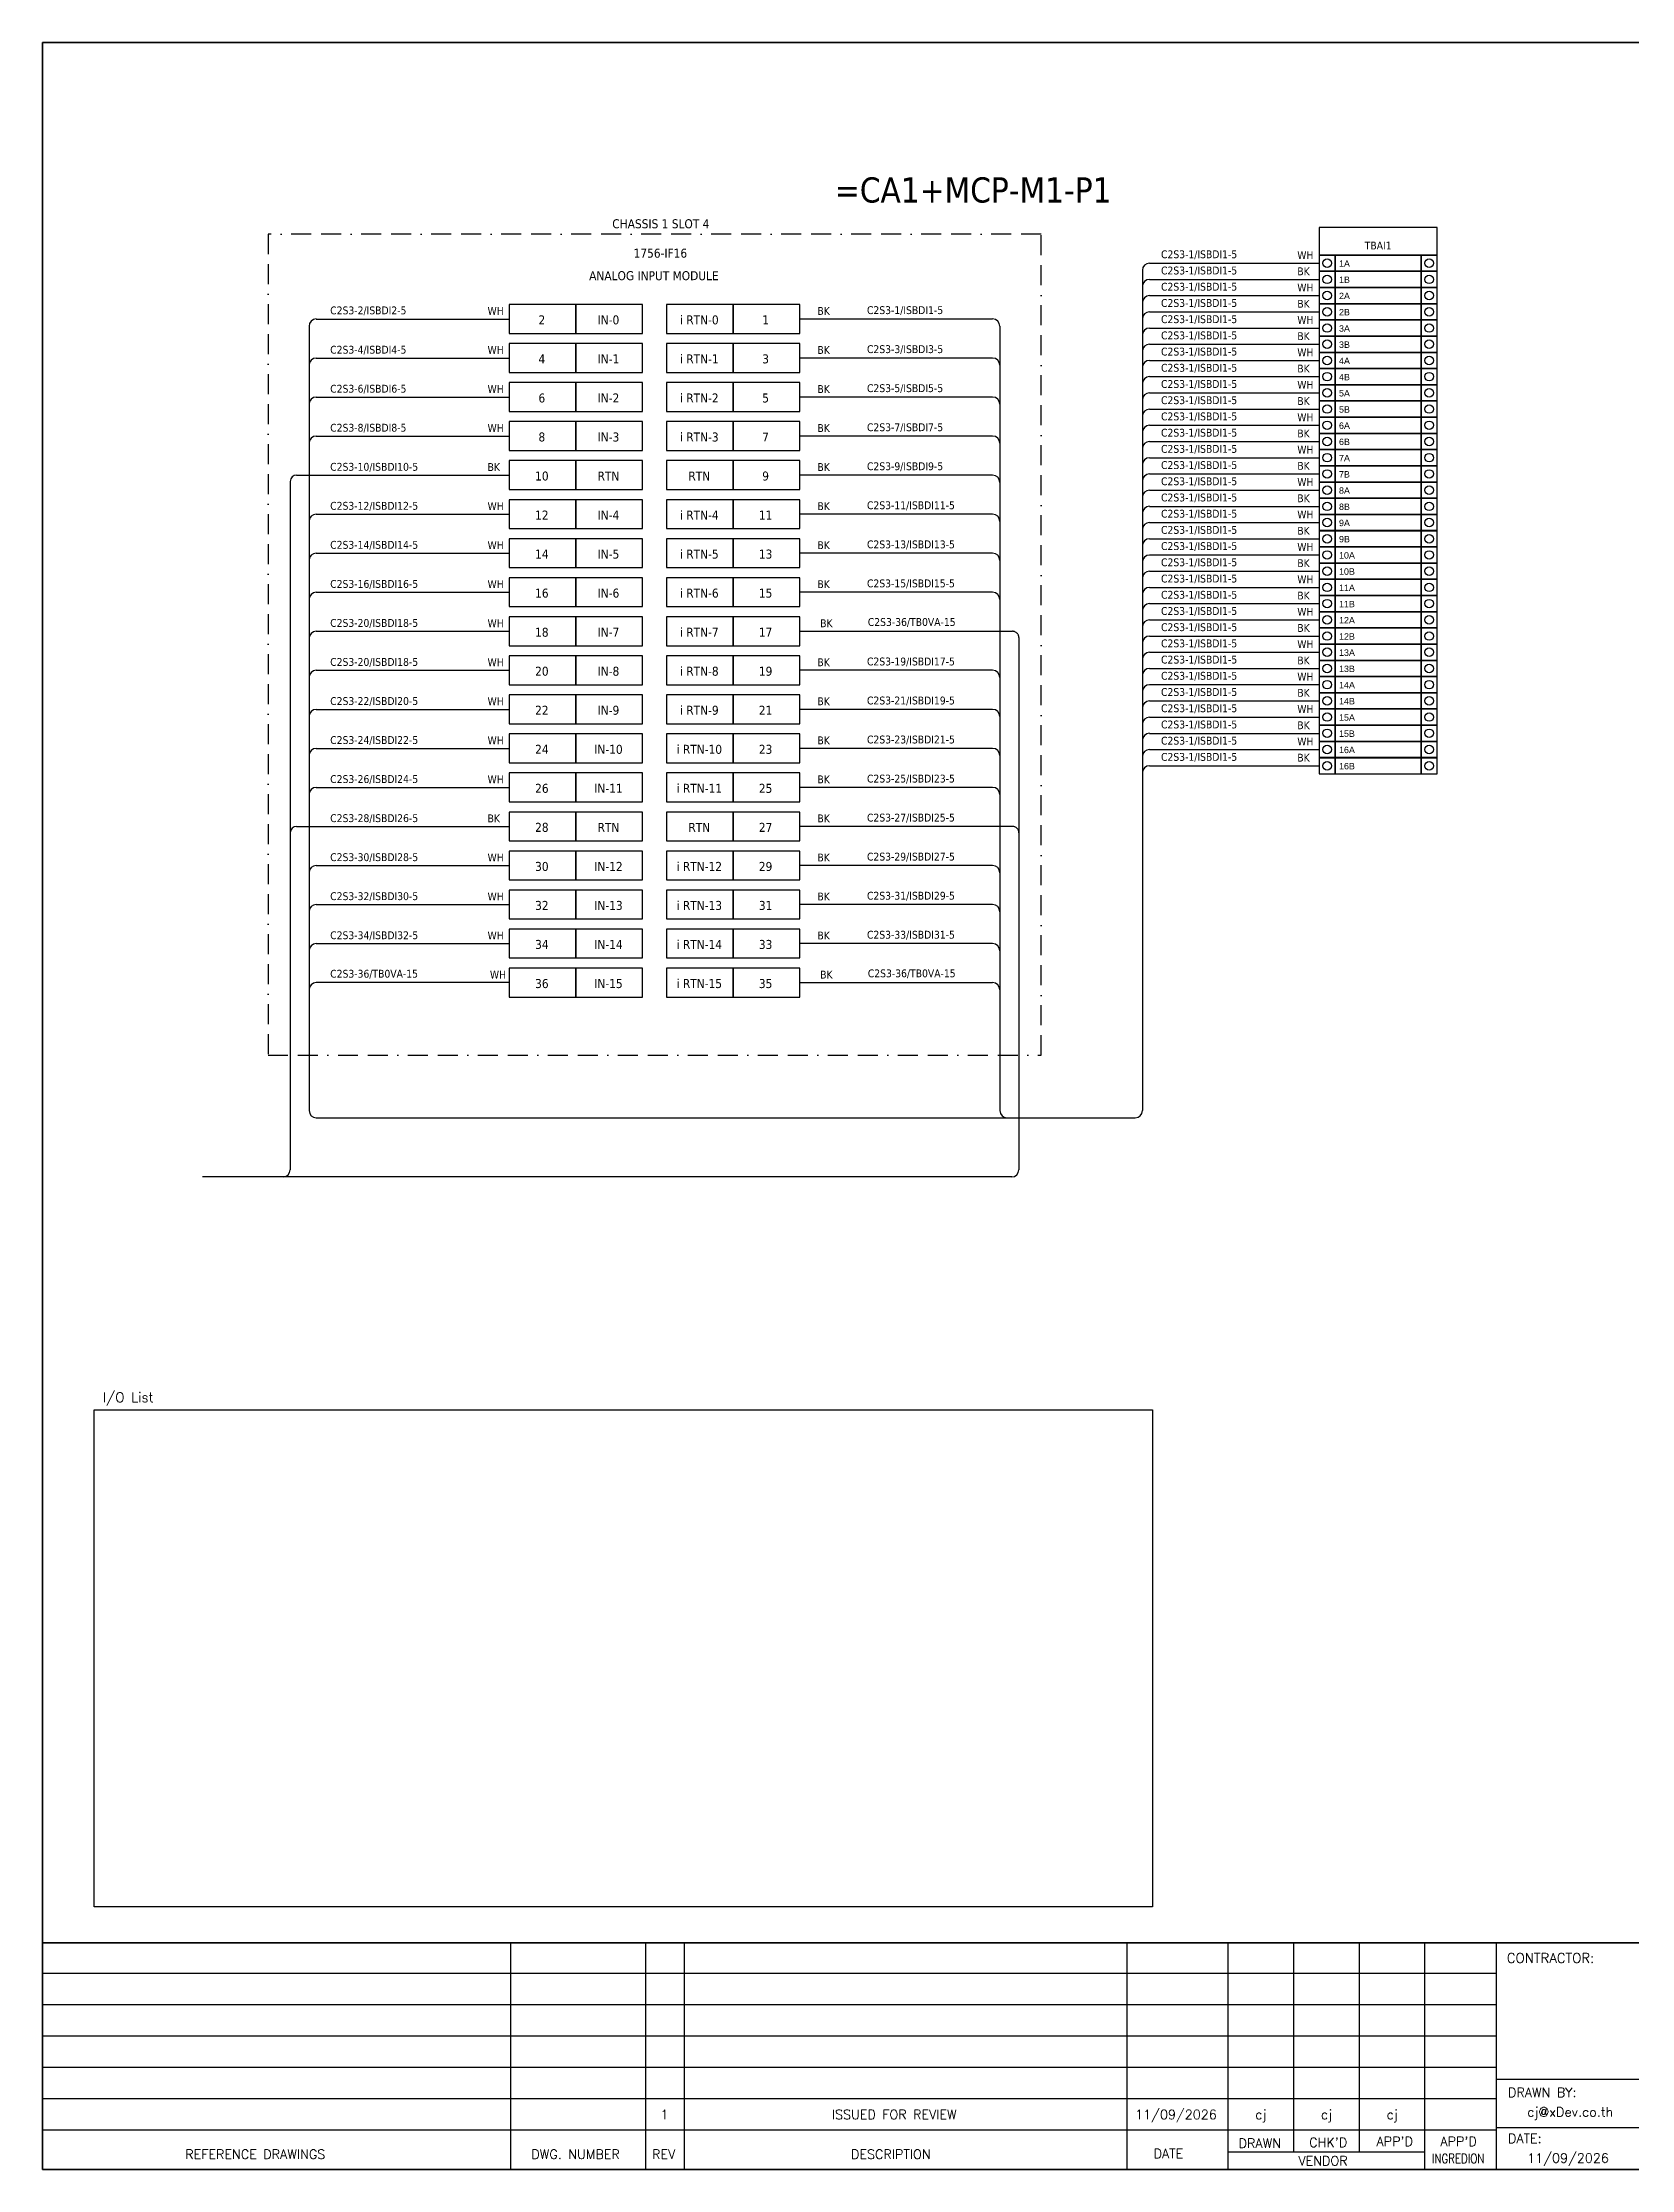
# Model space of a CAD drawing. Header units: millimetres. Extents: x 0 to 3893, y 0 to 2704.
# Drawn here: x 0 to 2020, y 0 to 2704 of the extents above; entities that cross this region are included whole.
import ezdxf
from ezdxf.enums import TextEntityAlignment as Align

# ---------------------------------------------------------------- set-up
doc = ezdxf.new("R2010")
doc.units = ezdxf.units.MM
doc.linetypes.add('BORDERX2', pattern=[88.9, 25.4, -12.7, 25.4, -12.7, 0, -12.7])
for name, color, linetype in [('GT_1', 9, 'Continuous'), ('HELPPOINT', 7, 'Continuous'), ('MEMBER', 7, 'Continuous'), ('x01001-FrameArea', 2, 'BORDERX2')]:
    doc.layers.add(name, color=color, linetype=linetype)
doc.layers.add('IE-EQUIP', color=253, linetype='Continuous', lineweight=25)
doc.layers.add('IE-WIRE', color=7, linetype='Continuous', lineweight=25)
doc.styles.add('ROMANS', font='romans.shx', dxfattribs={"width": 0.85, "height": 25})
doc.styles.get("Standard").update_dxf_attribs({"font": 'arial.ttf'})
doc.styles.add('Tahoma', font='')
doc.styles.get('Tahoma').set_extended_font_data('Tahoma')

# ---------------------------------------------------------------- blocks, each defined once
blk = doc.blocks.new('xTermSingleLayer')
at = {"color": 7, "ltscale": 25.4}
for points in [[(0, -537), (537, -537), (537, 0), (0, 0)], [(537, -537), (3378, -537), (3378, 0), (537, 0)], [(3378, -537), (3915, -537), (3915, 0), (3378, 0)]]:
    blk.add_lwpolyline(points, close=True, dxfattribs=at)
for centre in [(268, -268), (3647, -268)]:
    blk.add_circle(centre, 141, dxfattribs=at)
blk.add_attdef('TERMINAL_B', (661, -387), '', height=212)

msp = doc.modelspace()

# ---------------------------------------------------------------- linework, layer by layer
at = {"ltscale": 25.4}
for p, q in [((1407.7, 2403.1), (1623.1, 2403.1)), ((1208.1, 2352.7), (962.9, 2352.7)), ((1407.7, 2361.9), (1623.1, 2361.9)), ((1208.1, 2303.1), (962.9, 2303.1)), ((1407.7, 2320.6), (1623.1, 2320.6)), ((1407.7, 2279.4), (1623.1, 2279.4)), ((1208.1, 2253.5), (962.9, 2253.5)), ((1407.7, 2238.2), (1623.1, 2238.2)), ((1208.1, 2203.8), (962.9, 2203.8)), ((1407.7, 2197), (1623.1, 2197)), ((322.9, 2154.2), (593.4, 2154.2)), ((1208.1, 2154.2), (962.9, 2154.2)), ((1407.7, 2155.7), (1623.1, 2155.7)), ((1407.7, 2114.5), (1623.1, 2114.5)), ((1208.1, 2104.6), (962.9, 2104.6)), ((1407.7, 2073.3), (1623.1, 2073.3)), ((1208.1, 2055), (962.9, 2055)), ((1407.7, 2032.1), (1623.1, 2032.1)), ((1208.1, 2005.3), (962.9, 2005.3)), ((1407.7, 1990.8), (1623.1, 1990.8)), ((962.9, 1955.7), (1233.4, 1955.7)), ((1407.7, 1949.6), (1623.1, 1949.6)), ((1208.1, 1906.1), (962.9, 1906.1)), ((1407.7, 1908.4), (1623.1, 1908.4)), ((1407.7, 1867.2), (1623.1, 1867.2)), ((1208.1, 1856.4), (962.9, 1856.4)), ((1407.7, 1825.9), (1623.1, 1825.9)), ((1208.1, 1806.8), (962.9, 1806.8)), ((1407.7, 1784.7), (1623.1, 1784.7)), ((1208.1, 1757.2), (962.9, 1757.2)), ((322.9, 1707.5), (593.4, 1707.5)), ((1233.4, 1707.5), (962.9, 1707.5)), ((1208.1, 1657.9), (962.9, 1657.9)), ((1208.1, 1608.3), (962.9, 1608.3)), ((1208.1, 1558.6), (962.9, 1558.6)), ((962.9, 1509), (1208.1, 1509))]:
    msp.add_line(p, q, dxfattribs=at)
at = {"color": 4, "ltscale": 25.4}
msp.add_lwpolyline([(1623.1, 2434), (1773.4, 2434), (1773.4, 2469.2), (1623.1, 2469.2)], close=True, dxfattribs=at)
msp.add_lwpolyline([(65.7, 965.9), (1411.5, 965.9), (1411.5, 333.8), (65.7, 333.8)], close=True)
at = {"ltscale": 25.4}
for centre, radius, start, end in [((1407.7, 2393.9), 9.14, 90, 180), ((1208.1, 2343.6), 9.17, 0, 90), ((1407.7, 2352.7), 9.14, 90, 180), ((1208.1, 2293.9), 9.17, 0, 90), ((1407.7, 2311.5), 9.14, 90, 180), ((1407.7, 2270.3), 9.14, 90, 180), ((1208.1, 2244.3), 9.17, 0, 90), ((1407.7, 2229), 9.14, 90, 180), ((1208.1, 2194.7), 9.17, 0, 90), ((1407.7, 2187.8), 9.14, 90, 180), ((1208.1, 2145), 9.17, 0, 90), ((1407.7, 2146.6), 9.14, 90, 180), ((1407.7, 2105.4), 9.14, 90, 180), ((1208.1, 2095.4), 9.17, 0, 90), ((1407.7, 2064.2), 9.14, 90, 180), ((1208.1, 2045.8), 9.17, 0, 90), ((1407.7, 2022.9), 9.14, 90, 180), ((1208.1, 1996.1), 9.17, 0, 90), ((1407.7, 1981.7), 9.14, 90, 180), ((1407.7, 1940.5), 9.14, 90, 180), ((1208.1, 1896.9), 9.17, 0, 90), ((1407.7, 1899.3), 9.14, 90, 180), ((1407.7, 1858), 9.14, 90, 180), ((1208.1, 1847.2), 9.17, 0, 90), ((1407.7, 1816.8), 9.14, 90, 180), ((1208.1, 1797.6), 9.17, 0, 90), ((1407.7, 1775.6), 9.14, 90, 180), ((1208.1, 1748), 9.17, 0, 90), ((1208.1, 1648.7), 9.17, 0, 90), ((1208.1, 1599.1), 9.17, 0, 90), ((1208.1, 1549.4), 9.17, 0, 90), ((1208.1, 1499.8), 9.17, 0, 90)]:
    msp.add_arc(centre, radius, start, end, dxfattribs=at)
at = {"layer": 'GT_1', "color": 4}
for p, q in [((595.4, 0), (595.4, 288.2)), ((767.3, 0), (767.3, 288.2)), ((816.4, 0), (816.4, 288.2)), ((1379.1, 0), (1379.1, 288.2)), ((1507.4, 0), (1507.4, 288.2)), ((1591, 21.8), (1591, 288.2)), ((1674.5, 21.8), (1674.5, 288.2)), ((1757.8, 0), (1757.8, 288.2)), ((1848.8, 0), (1848.8, 288.2)), ((1848.8, 249.3), (0, 249.3)), ((1848.8, 209.5), (0, 209.5)), ((1848.8, 169.6), (0, 169.6)), ((1848.8, 129.7), (0, 129.7)), ((2635.8, 114.3), (1848.8, 114.3)), ((1848.8, 89.7), (0, 89.7)), ((1848.7, 49.8), (0, 49.8)), ((2635.8, 52.9), (1848.8, 52.9)), ((1757.8, 21.8), (1507.4, 21.8))]:
    msp.add_line(p, q, dxfattribs=at)
at = {"layer": 'HELPPOINT', "color": 4, "lineweight": 35}
for p, q in [((0, 0), (0, 2704.2)), ((0, 2704.2), (3893.3, 2704.2)), ((0, 0), (0, 2704.2)), ((0, 2704.2), (3893.3, 2704.2)), ((3893.3, 0), (0, 0)), ((3893.3, 0), (0, 0))]:
    msp.add_line(p, q, dxfattribs=at)
at = {"layer": 'IE-EQUIP', "linetype": 'Continuous', "ltscale": 25.4}
for points in [[(593.4, 2334.4), (678.1, 2334.4), (678.1, 2371.1), (593.4, 2371.1)], [(678.1, 2334.4), (762.7, 2334.4), (762.7, 2371.1), (678.1, 2371.1)], [(793.6, 2334.4), (878.2, 2334.4), (878.2, 2371.1), (793.6, 2371.1)], [(878.2, 2334.4), (962.9, 2334.4), (962.9, 2371.1), (878.2, 2371.1)], [(593.4, 2284.8), (678.1, 2284.8), (678.1, 2321.5), (593.4, 2321.5)], [(678.1, 2284.8), (762.7, 2284.8), (762.7, 2321.5), (678.1, 2321.5)], [(793.6, 2284.8), (878.2, 2284.8), (878.2, 2321.5), (793.6, 2321.5)], [(878.2, 2284.8), (962.9, 2284.8), (962.9, 2321.5), (878.2, 2321.5)], [(593.4, 2235.1), (678.1, 2235.1), (678.1, 2271.8), (593.4, 2271.8)], [(678.1, 2235.1), (762.7, 2235.1), (762.7, 2271.8), (678.1, 2271.8)], [(793.6, 2235.1), (878.2, 2235.1), (878.2, 2271.8), (793.6, 2271.8)], [(878.2, 2235.1), (962.9, 2235.1), (962.9, 2271.8), (878.2, 2271.8)], [(593.4, 2185.5), (678.1, 2185.5), (678.1, 2222.2), (593.4, 2222.2)], [(678.1, 2185.5), (762.7, 2185.5), (762.7, 2222.2), (678.1, 2222.2)], [(793.6, 2185.5), (878.2, 2185.5), (878.2, 2222.2), (793.6, 2222.2)], [(878.2, 2185.5), (962.9, 2185.5), (962.9, 2222.2), (878.2, 2222.2)], [(593.4, 2135.9), (678.1, 2135.9), (678.1, 2172.6), (593.4, 2172.6)], [(678.1, 2135.9), (762.7, 2135.9), (762.7, 2172.6), (678.1, 2172.6)], [(793.6, 2135.9), (878.2, 2135.9), (878.2, 2172.6), (793.6, 2172.6)], [(878.2, 2135.9), (962.9, 2135.9), (962.9, 2172.6), (878.2, 2172.6)], [(593.4, 2086.2), (678.1, 2086.2), (678.1, 2122.9), (593.4, 2122.9)], [(678.1, 2086.2), (762.7, 2086.2), (762.7, 2122.9), (678.1, 2122.9)], [(793.6, 2086.2), (878.2, 2086.2), (878.2, 2122.9), (793.6, 2122.9)], [(878.2, 2086.2), (962.9, 2086.2), (962.9, 2122.9), (878.2, 2122.9)], [(593.4, 2036.6), (678.1, 2036.6), (678.1, 2073.3), (593.4, 2073.3)], [(678.1, 2036.6), (762.7, 2036.6), (762.7, 2073.3), (678.1, 2073.3)], [(793.6, 2036.6), (878.2, 2036.6), (878.2, 2073.3), (793.6, 2073.3)], [(878.2, 2036.6), (962.9, 2036.6), (962.9, 2073.3), (878.2, 2073.3)], [(593.4, 1987), (678.1, 1987), (678.1, 2023.7), (593.4, 2023.7)], [(678.1, 1987), (762.7, 1987), (762.7, 2023.7), (678.1, 2023.7)], [(793.6, 1987), (878.2, 1987), (878.2, 2023.7), (793.6, 2023.7)], [(878.2, 1987), (962.9, 1987), (962.9, 2023.7), (878.2, 2023.7)], [(593.4, 1937.3), (678.1, 1937.3), (678.1, 1974), (593.4, 1974)], [(678.1, 1937.3), (762.7, 1937.3), (762.7, 1974), (678.1, 1974)], [(793.6, 1937.3), (878.2, 1937.3), (878.2, 1974), (793.6, 1974)], [(878.2, 1937.3), (962.9, 1937.3), (962.9, 1974), (878.2, 1974)], [(593.4, 1887.7), (678.1, 1887.7), (678.1, 1924.4), (593.4, 1924.4)], [(678.1, 1887.7), (762.7, 1887.7), (762.7, 1924.4), (678.1, 1924.4)], [(793.6, 1887.7), (878.2, 1887.7), (878.2, 1924.4), (793.6, 1924.4)], [(878.2, 1887.7), (962.9, 1887.7), (962.9, 1924.4), (878.2, 1924.4)], [(593.4, 1838.1), (678.1, 1838.1), (678.1, 1874.8), (593.4, 1874.8)], [(678.1, 1838.1), (762.7, 1838.1), (762.7, 1874.8), (678.1, 1874.8)], [(793.6, 1838.1), (878.2, 1838.1), (878.2, 1874.8), (793.6, 1874.8)], [(878.2, 1838.1), (962.9, 1838.1), (962.9, 1874.8), (878.2, 1874.8)], [(593.4, 1788.4), (678.1, 1788.4), (678.1, 1825.1), (593.4, 1825.1)], [(678.1, 1788.4), (762.7, 1788.4), (762.7, 1825.1), (678.1, 1825.1)], [(793.6, 1788.4), (878.2, 1788.4), (878.2, 1825.1), (793.6, 1825.1)], [(878.2, 1788.4), (962.9, 1788.4), (962.9, 1825.1), (878.2, 1825.1)], [(593.4, 1738.8), (678.1, 1738.8), (678.1, 1775.5), (593.4, 1775.5)], [(678.1, 1738.8), (762.7, 1738.8), (762.7, 1775.5), (678.1, 1775.5)], [(793.6, 1738.8), (878.2, 1738.8), (878.2, 1775.5), (793.6, 1775.5)], [(878.2, 1738.8), (962.9, 1738.8), (962.9, 1775.5), (878.2, 1775.5)], [(593.4, 1689.2), (678.1, 1689.2), (678.1, 1725.9), (593.4, 1725.9)], [(678.1, 1689.2), (762.7, 1689.2), (762.7, 1725.9), (678.1, 1725.9)], [(793.6, 1689.2), (878.2, 1689.2), (878.2, 1725.9), (793.6, 1725.9)], [(878.2, 1689.2), (962.9, 1689.2), (962.9, 1725.9), (878.2, 1725.9)], [(593.4, 1639.5), (678.1, 1639.5), (678.1, 1676.2), (593.4, 1676.2)], [(678.1, 1639.5), (762.7, 1639.5), (762.7, 1676.2), (678.1, 1676.2)], [(793.6, 1639.5), (878.2, 1639.5), (878.2, 1676.2), (793.6, 1676.2)], [(878.2, 1639.5), (962.9, 1639.5), (962.9, 1676.2), (878.2, 1676.2)], [(593.4, 1589.9), (678.1, 1589.9), (678.1, 1626.6), (593.4, 1626.6)], [(678.1, 1589.9), (762.7, 1589.9), (762.7, 1626.6), (678.1, 1626.6)], [(793.6, 1589.9), (878.2, 1589.9), (878.2, 1626.6), (793.6, 1626.6)], [(878.2, 1589.9), (962.9, 1589.9), (962.9, 1626.6), (878.2, 1626.6)], [(593.4, 1540.3), (678.1, 1540.3), (678.1, 1577), (593.4, 1577)], [(678.1, 1540.3), (762.7, 1540.3), (762.7, 1577), (678.1, 1577)], [(793.6, 1540.3), (878.2, 1540.3), (878.2, 1577), (793.6, 1577)], [(878.2, 1540.3), (962.9, 1540.3), (962.9, 1577), (878.2, 1577)], [(593.4, 1490.6), (678.1, 1490.6), (678.1, 1527.3), (593.4, 1527.3)], [(678.1, 1490.6), (762.7, 1490.6), (762.7, 1527.3), (678.1, 1527.3)], [(793.6, 1490.6), (878.2, 1490.6), (878.2, 1527.3), (793.6, 1527.3)], [(878.2, 1490.6), (962.9, 1490.6), (962.9, 1527.3), (878.2, 1527.3)]]:
    msp.add_lwpolyline(points, close=True, dxfattribs=at)
at = {"layer": 'IE-WIRE', "color": 4, "ltscale": 25.4}
for p, q in [((1398.6, 2414.6), (1398.6, 1346.2)), ((1407.7, 2423.7), (1623.1, 2423.7)), ((1407.7, 2382.5), (1623.1, 2382.5)), ((348.1, 2352.7), (593.4, 2352.7)), ((339, 2343.6), (339, 1346.2)), ((1217.3, 2343.6), (1217.3, 1346.2)), ((1407.7, 2341.2), (1623.1, 2341.2)), ((348.1, 2303.1), (593.4, 2303.1)), ((1407.7, 2300), (1623.1, 2300)), ((348.1, 2253.5), (593.4, 2253.5)), ((1407.7, 2258.8), (1623.1, 2258.8)), ((1407.7, 2217.6), (1623.1, 2217.6)), ((348.1, 2203.8), (593.4, 2203.8)), ((1407.7, 2176.3), (1623.1, 2176.3)), ((1407.7, 2135.1), (1623.1, 2135.1)), ((348.1, 2104.6), (593.4, 2104.6)), ((1407.7, 2093.9), (1623.1, 2093.9)), ((348.1, 2055), (593.4, 2055)), ((1407.7, 2052.7), (1623.1, 2052.7)), ((348.1, 2005.3), (593.4, 2005.3)), ((1407.7, 2011.5), (1623.1, 2011.5)), ((348.1, 1955.7), (593.4, 1955.7)), ((1407.7, 1970.2), (1623.1, 1970.2)), ((1407.7, 1929), (1623.1, 1929)), ((348.1, 1906.1), (593.4, 1906.1)), ((1407.7, 1887.8), (1623.1, 1887.8)), ((348.1, 1856.4), (593.4, 1856.4)), ((1407.7, 1846.6), (1623.1, 1846.6)), ((348.1, 1806.8), (593.4, 1806.8)), ((1407.7, 1805.3), (1623.1, 1805.3)), ((348.1, 1757.2), (593.4, 1757.2)), ((348.1, 1657.9), (593.4, 1657.9)), ((348.1, 1608.3), (593.4, 1608.3)), ((348.1, 1558.6), (593.4, 1558.6)), ((593.4, 1509), (348.1, 1509))]:
    msp.add_line(p, q, dxfattribs=at)
at = {"layer": 'IE-WIRE', "color": 7, "ltscale": 25.4}
for p, q in [((314.9, 2146.2), (314.9, 1270.9)), ((1241.4, 1947.7), (1241.4, 1270.9)), ((1232.4, 1262), (203.4, 1262))]:
    msp.add_line(p, q, dxfattribs=at)
at = {"layer": 'IE-WIRE', "color": 4}
msp.add_line((348.1, 1337), (1389.4, 1337), dxfattribs=at)
at = {"layer": 'IE-WIRE', "color": 4, "ltscale": 25.4}
for centre, radius in [((1407.7, 2414.6), 9.14), ((1407.7, 2373.3), 9.14), ((348.1, 2343.6), 9.17), ((1407.7, 2332.1), 9.14), ((348.1, 2293.9), 9.17), ((1407.7, 2290.9), 9.14), ((348.1, 2244.3), 9.17), ((1407.7, 2249.7), 9.14), ((1407.7, 2208.4), 9.14), ((348.1, 2194.7), 9.17), ((1407.7, 2167.2), 9.14), ((1407.7, 2126), 9.14), ((348.1, 2095.4), 9.17), ((1407.7, 2084.8), 9.14), ((348.1, 2045.8), 9.17), ((1407.7, 2043.5), 9.14), ((348.1, 1996.1), 9.17), ((1407.7, 2002.3), 9.14), ((348.1, 1946.5), 9.17), ((1407.7, 1961.1), 9.14), ((1407.7, 1919.9), 9.14), ((348.1, 1896.9), 9.17), ((1407.7, 1878.6), 9.14), ((348.1, 1847.2), 9.17), ((1407.7, 1837.4), 9.14), ((348.1, 1797.6), 9.17), ((1407.7, 1796.2), 9.14), ((348.1, 1748), 9.17), ((348.1, 1648.7), 9.17), ((348.1, 1599.1), 9.17), ((348.1, 1549.4), 9.17), ((348.1, 1499.8), 9.17)]:
    msp.add_arc(centre, radius, 90, 180, dxfattribs=at)
at = {"layer": 'IE-WIRE', "ltscale": 25.4}
for centre in [(322.9, 2146.2), (322.9, 1699.5)]:
    msp.add_arc(centre, 8, 90, 180, dxfattribs=at)
at = {"layer": 'IE-WIRE', "color": 4}
for centre, start, end in [((348.1, 1346.2), 180, 270), ((1226.5, 1346.2), 180, 270), ((1389.4, 1346.2), 270, 0)]:
    msp.add_arc(centre, 9.14, start, end, dxfattribs=at)
at = {"layer": 'IE-WIRE', "color": 7, "ltscale": 25.4}
for centre in [(305.9, 1270.9), (1232.4, 1270.9), (1232.4, 1270.9)]:
    msp.add_arc(centre, 8.96, 270, 0, dxfattribs=at)
at = {"layer": 'MEMBER', "color": 4, "lineweight": 35}
msp.add_line((0, 288.2), (3893.3, 288.2), dxfattribs=at)
msp.add_line((0, 288.2), (3893.3, 288.2), dxfattribs=at)
at = {"layer": 'x01001-FrameArea'}
msp.add_lwpolyline([(286.7, 1416.6), (1269.6, 1416.6), (1269.6, 2460.5), (286.7, 2460.5)], close=True, dxfattribs=at)
at = {"layer": 'x01001-FrameArea', "ltscale": 25.4}
for centre in [(1233.4, 1947.7), (1233.4, 1699.5)]:
    msp.add_arc(centre, 8, 360, 90, dxfattribs=at)

# ---------------------------------------------------------------- block references
at = {"xscale": 0.0384, "yscale": 0.0384, "zscale": 0.0384}
for p, values in [((1623.1, 2434), {'TERMINAL_B': '1A'}), ((1623.1, 2413.4), {'TERMINAL_B': '1B'}), ((1623.1, 2392.8), {'TERMINAL_B': '2A'}), ((1623.1, 2372.2), {'TERMINAL_B': '2B'}), ((1623.1, 2351.5), {'TERMINAL_B': '3A'}), ((1623.1, 2330.9), {'TERMINAL_B': '3B'}), ((1623.1, 2310.3), {'TERMINAL_B': '4A'}), ((1623.1, 2289.7), {'TERMINAL_B': '4B'}), ((1623.1, 2269.1), {'TERMINAL_B': '5A'}), ((1623.1, 2248.5), {'TERMINAL_B': '5B'}), ((1623.1, 2227.9), {'TERMINAL_B': '6A'}), ((1623.1, 2207.3), {'TERMINAL_B': '6B'}), ((1623.1, 2186.7), {'TERMINAL_B': '7A'}), ((1623.1, 2166), {'TERMINAL_B': '7B'}), ((1623.1, 2145.4), {'TERMINAL_B': '8A'}), ((1623.1, 2124.8), {'TERMINAL_B': '8B'}), ((1623.1, 2104.2), {'TERMINAL_B': '9A'}), ((1623.1, 2083.6), {'TERMINAL_B': '9B'}), ((1623.1, 2063), {'TERMINAL_B': '10A'}), ((1623.1, 2042.4), {'TERMINAL_B': '10B'}), ((1623.1, 2021.8), {'TERMINAL_B': '11A'}), ((1623.1, 2001.1), {'TERMINAL_B': '11B'}), ((1623.1, 1980.5), {'TERMINAL_B': '12A'}), ((1623.1, 1959.9), {'TERMINAL_B': '12B'}), ((1623.1, 1939.3), {'TERMINAL_B': '13A'}), ((1623.1, 1918.7), {'TERMINAL_B': '13B'}), ((1623.1, 1898.1), {'TERMINAL_B': '14A'}), ((1623.1, 1877.5), {'TERMINAL_B': '14B'}), ((1623.1, 1856.9), {'TERMINAL_B': '15A'}), ((1623.1, 1836.3), {'TERMINAL_B': '15B'}), ((1623.1, 1815.6), {'TERMINAL_B': '16A'}), ((1623.1, 1795), {'TERMINAL_B': '16B'})]:
    msp.add_blockref('xTermSingleLayer', p, dxfattribs=at).add_auto_attribs(values)

# ---------------------------------------------------------------- texts
at = {"color": 2, "style": 'Tahoma'}
for s, height, p in [('=CA1+MCP-M1-P1', 32, (1183.4, 2516.8)), ('CHASSIS 1 SLOT 4', 11.441, (786.2, 2473.8)), ('1756-IF16', 11.44, (785.6, 2436.4)), ('ANALOG INPUT MODULE', 11.441, (777.4, 2407.8)), ('2', 11.4, (634.9, 2351.6)), ('IN-0', 11.44, (719.6, 2351.6)), ('i RTN-0', 11.44, (835.1, 2351.6)), ('1', 11.4, (919.4, 2351.6)), ('4', 11.4, (634.9, 2302)), ('IN-1', 11.44, (719.6, 2302)), ('i RTN-1', 11.44, (835.1, 2302)), ('3', 11.4, (919.4, 2302)), ('6', 11.4, (634.9, 2252.3)), ('IN-2', 11.44, (719.6, 2252.3)), ('i RTN-2', 11.44, (835.1, 2252.3)), ('5', 11.4, (919.4, 2252.3)), ('8', 11.4, (634.9, 2202.7)), ('IN-3', 11.44, (719.6, 2202.7)), ('i RTN-3', 11.44, (835.1, 2202.7)), ('7', 11.4, (919.4, 2202.7)), ('10', 11.44, (634.9, 2153.1)), ('RTN', 11.44, (719.6, 2153.1)), ('RTN', 11.44, (835.1, 2153.1)), ('9', 11.4, (919.4, 2153.1)), ('12', 11.44, (634.9, 2103.4)), ('i RTN-4', 11.44, (835.1, 2103.4)), ('IN-4', 11.44, (719.6, 2103.4)), ('11', 11.44, (919.4, 2103.4)), ('14', 11.44, (634.9, 2053.8)), ('IN-5', 11.44, (719.6, 2053.8)), ('i RTN-5', 11.44, (835.1, 2053.8)), ('13', 11.44, (919.4, 2053.8)), ('16', 11.44, (634.9, 2004.2)), ('IN-6', 11.44, (719.6, 2004.2)), ('i RTN-6', 11.44, (835.1, 2004.2)), ('15', 11.44, (919.4, 2004.2)), ('18', 11.44, (634.9, 1954.5)), ('IN-7', 11.44, (719.6, 1954.5)), ('i RTN-7', 11.44, (835.1, 1954.5)), ('17', 11.44, (919.4, 1954.5)), ('20', 11.44, (634.9, 1904.9)), ('IN-8', 11.44, (719.6, 1904.9)), ('i RTN-8', 11.44, (835.1, 1904.9)), ('19', 11.44, (919.4, 1904.9)), ('22', 11.44, (634.9, 1855.3)), ('IN-9', 11.44, (719.6, 1855.3)), ('i RTN-9', 11.44, (835.1, 1855.3)), ('21', 11.44, (919.4, 1855.3)), ('i RTN-10', 11.44, (835.1, 1805.6)), ('24', 11.44, (634.9, 1805.6)), ('IN-10', 11.44, (719.6, 1805.6)), ('23', 11.44, (919.4, 1805.6)), ('26', 11.44, (634.9, 1756)), ('IN-11', 11.44, (719.6, 1756)), ('i RTN-11', 11.44, (835.1, 1756)), ('25', 11.44, (919.4, 1756)), ('28', 11.44, (634.9, 1706.4)), ('RTN', 11.44, (719.6, 1706.4)), ('RTN', 11.44, (835.1, 1706.4)), ('27', 11.44, (919.4, 1706.4)), ('30', 11.44, (634.9, 1656.7)), ('IN-12', 11.44, (719.6, 1656.7)), ('i RTN-12', 11.44, (835.1, 1656.7)), ('29', 11.44, (919.4, 1656.7)), ('32', 11.44, (634.9, 1607.1)), ('IN-13', 11.44, (719.6, 1607.1)), ('i RTN-13', 11.44, (835.1, 1607.1)), ('31', 11.44, (919.4, 1607.1)), ('34', 11.44, (634.9, 1557.5)), ('IN-14', 11.44, (719.6, 1557.5)), ('i RTN-14', 11.44, (835.1, 1557.5)), ('33', 11.44, (919.4, 1557.5)), ('36', 11.44, (634.9, 1507.8)), ('IN-15', 11.44, (719.6, 1507.8)), ('i RTN-15', 11.44, (835.1, 1507.8)), ('35', 11.44, (919.4, 1507.8))]:
    msp.add_text(s, height=height, dxfattribs=at).set_placement(p, align=Align.MIDDLE_CENTER)
at = {"color": 4, "style": 'Tahoma'}
for s, height, p in [('C2S3-1/ISBDI1-5', 9.949, (1422.2, 2430)), ('WH', 9.95, (1595.5, 2428.9)), ('C2S3-1/ISBDI1-5', 9.949, (1422.2, 2388.8)), ('WH', 9.95, (1595.5, 2387.7)), ('C2S3-2/ISBDI2-5', 9.949, (365.8, 2358.7)), ('WH', 9.95, (565.9, 2358)), ('C2S3-1/ISBDI1-5', 9.949, (1422.2, 2347.5)), ('WH', 9.95, (1595.5, 2346.5)), ('C2S3-4/ISBDI4-5', 9.949, (365.8, 2308.7)), ('WH', 9.95, (565.9, 2308.4)), ('C2S3-1/ISBDI1-5', 9.949, (1422.2, 2306.3)), ('WH', 9.95, (1595.5, 2305.3)), ('C2S3-1/ISBDI1-5', 9.949, (1422.2, 2265.1)), ('WH', 9.95, (1595.5, 2264.1)), ('C2S3-6/ISBDI6-5', 9.949, (365.8, 2259.1)), ('WH', 9.95, (565.9, 2258.7)), ('C2S3-8/ISBDI8-5', 9.949, (365.8, 2209.5)), ('WH', 9.95, (565.9, 2209.1)), ('C2S3-1/ISBDI1-5', 9.949, (1422.2, 2223.9)), ('WH', 9.95, (1595.5, 2222.8)), ('C2S3-1/ISBDI1-5', 9.949, (1422.2, 2182.6)), ('WH', 9.95, (1595.5, 2181.6)), ('C2S3-1/ISBDI1-5', 9.949, (1422.2, 2141.4)), ('WH', 9.95, (1595.5, 2140.4)), ('C2S3-12/ISBDI12-5', 9.949, (365.8, 2110.2)), ('WH', 9.95, (565.9, 2109.8)), ('C2S3-1/ISBDI1-5', 9.949, (1422.2, 2100.2)), ('WH', 9.95, (1595.5, 2099.2)), ('C2S3-14/ISBDI14-5', 9.949, (365.8, 2060.6)), ('WH', 9.95, (565.9, 2060.2)), ('C2S3-1/ISBDI1-5', 9.949, (1422.2, 2059)), ('WH', 9.95, (1595.5, 2057.9)), ('C2S3-16/ISBDI16-5', 9.949, (365.8, 2010.9)), ('WH', 9.95, (565.9, 2010.6)), ('C2S3-1/ISBDI1-5', 9.949, (1422.2, 2017.7)), ('WH', 9.95, (1595.5, 2016.7)), ('C2S3-1/ISBDI1-5', 9.949, (1422.2, 1976.5)), ('WH', 9.95, (1595.5, 1975.5)), ('C2S3-20/ISBDI18-5', 9.949, (365.8, 1961.3)), ('WH', 9.95, (565.9, 1960.9)), ('C2S3-20/ISBDI18-5', 9.949, (365.8, 1911.7)), ('WH', 9.95, (565.9, 1911.3)), ('C2S3-1/ISBDI1-5', 9.949, (1422.2, 1935.3)), ('WH', 9.95, (1595.5, 1934.3)), ('C2S3-1/ISBDI1-5', 9.949, (1422.2, 1894.1)), ('WH', 9.95, (1595.5, 1893)), ('C2S3-22/ISBDI20-5', 9.949, (365.8, 1862)), ('WH', 9.95, (565.9, 1861.7)), ('C2S3-1/ISBDI1-5', 9.949, (1422.2, 1852.8)), ('WH', 9.95, (1595.5, 1851.8)), ('C2S3-24/ISBDI22-5', 9.949, (365.8, 1812.4)), ('WH', 9.95, (565.9, 1812)), ('C2S3-1/ISBDI1-5', 9.949, (1422.2, 1811.6)), ('WH', 9.95, (1595.5, 1810.6)), ('C2S3-26/ISBDI24-5', 9.949, (365.8, 1762.8)), ('WH', 9.95, (565.9, 1762.4)), ('C2S3-30/ISBDI28-5', 9.949, (365.8, 1663.5)), ('WH', 9.95, (565.9, 1663.1)), ('C2S3-32/ISBDI30-5', 9.949, (365.8, 1613.9)), ('WH', 9.95, (565.9, 1613.5)), ('C2S3-34/ISBDI32-5', 9.949, (365.8, 1564.2)), ('WH', 9.95, (565.9, 1563.9)), ('C2S3-36/TB0VA-15', 9.949, (365.8, 1515.3)), ('WH', 9.95, (568.9, 1514.2))]:
    msp.add_text(s, height=height, dxfattribs=at).set_placement(p)
msp.add_text('TBAI1', height=9.95, dxfattribs=at).set_placement((1698.3, 2446.1), align=Align.MIDDLE_CENTER)
at = {"style": 'Tahoma'}
for s, height, p in [('C2S3-1/ISBDI1-5', 9.949, (1422.2, 2409.4)), ('BK', 9.95, (1595.5, 2408.3)), ('BK', 9.95, (985.3, 2358)), ('C2S3-1/ISBDI1-5', 9.949, (1048.3, 2359)), ('C2S3-1/ISBDI1-5', 9.949, (1422.2, 2368.1)), ('BK', 9.95, (1595.5, 2367.1)), ('C2S3-1/ISBDI1-5', 9.949, (1422.2, 2326.9)), ('BK', 9.95, (1595.5, 2325.9)), ('BK', 9.95, (985.3, 2308.4)), ('C2S3-3/ISBDI3-5', 9.949, (1048.3, 2309.4)), ('C2S3-1/ISBDI1-5', 9.949, (1422.2, 2285.7)), ('BK', 9.95, (1595.5, 2284.7)), ('BK', 9.95, (985.3, 2258.7)), ('C2S3-5/ISBDI5-5', 9.949, (1048.3, 2259.8)), ('C2S3-1/ISBDI1-5', 9.949, (1422.2, 2244.5)), ('BK', 9.95, (1595.5, 2243.4)), ('BK', 9.95, (985.3, 2209.1)), ('C2S3-7/ISBDI7-5', 9.949, (1048.3, 2210.1)), ('C2S3-1/ISBDI1-5', 9.949, (1422.2, 2203.2)), ('BK', 9.95, (1595.5, 2202.2)), ('C2S3-10/ISBDI10-5', 9.949, (365.8, 2159.8)), ('BK', 9.95, (565.9, 2159.5)), ('BK', 9.95, (985.3, 2159.5)), ('C2S3-9/ISBDI9-5', 9.949, (1048.3, 2160.5)), ('C2S3-1/ISBDI1-5', 9.949, (1422.2, 2162)), ('BK', 9.95, (1595.5, 2161)), ('BK', 9.95, (985.3, 2109.8)), ('C2S3-11/ISBDI11-5', 9.949, (1048.3, 2110.9)), ('C2S3-1/ISBDI1-5', 9.949, (1422.2, 2120.8)), ('BK', 9.95, (1595.5, 2119.8)), ('C2S3-1/ISBDI1-5', 9.949, (1422.2, 2079.6)), ('BK', 9.95, (1595.5, 2078.5)), ('BK', 9.95, (985.3, 2060.2)), ('C2S3-13/ISBDI13-5', 9.949, (1048.3, 2061.2)), ('C2S3-1/ISBDI1-5', 9.949, (1422.2, 2038.4)), ('BK', 9.95, (1595.5, 2037.3)), ('BK', 9.95, (985.3, 2010.6)), ('C2S3-15/ISBDI15-5', 9.949, (1048.3, 2011.6)), ('C2S3-1/ISBDI1-5', 9.949, (1422.2, 1997.1)), ('BK', 9.95, (1595.5, 1996.1)), ('BK', 9.95, (988.8, 1960.9)), ('C2S3-36/TB0VA-15', 9.949, (1049.4, 1962.5)), ('C2S3-1/ISBDI1-5', 9.949, (1422.2, 1955.9)), ('BK', 9.95, (1595.5, 1954.9)), ('BK', 9.95, (985.3, 1911.3)), ('C2S3-19/ISBDI17-5', 9.949, (1048.3, 1912.3)), ('C2S3-1/ISBDI1-5', 9.949, (1422.2, 1914.7)), ('BK', 9.95, (1595.5, 1913.6)), ('BK', 9.95, (985.3, 1861.7)), ('C2S3-21/ISBDI19-5', 9.949, (1048.3, 1862.7)), ('C2S3-1/ISBDI1-5', 9.949, (1422.2, 1873.5)), ('BK', 9.95, (1595.5, 1872.4)), ('C2S3-1/ISBDI1-5', 9.949, (1422.2, 1832.2)), ('BK', 9.95, (1595.5, 1831.2)), ('BK', 9.95, (985.3, 1812)), ('C2S3-23/ISBDI21-5', 9.949, (1048.3, 1813.1)), ('C2S3-1/ISBDI1-5', 9.949, (1422.2, 1791)), ('BK', 9.95, (1595.5, 1790)), ('BK', 9.95, (985.3, 1762.4)), ('C2S3-25/ISBDI23-5', 9.949, (1048.3, 1763.4)), ('C2S3-28/ISBDI26-5', 9.949, (365.8, 1713.1)), ('BK', 9.95, (565.9, 1712.8)), ('BK', 9.95, (985.3, 1712.8)), ('C2S3-27/ISBDI25-5', 9.949, (1048.3, 1713.8)), ('BK', 9.95, (985.3, 1663.1)), ('C2S3-29/ISBDI27-5', 9.949, (1048.3, 1664.2)), ('BK', 9.95, (985.3, 1613.5)), ('C2S3-31/ISBDI29-5', 9.949, (1048.3, 1614.5)), ('BK', 9.95, (985.3, 1563.9)), ('C2S3-33/ISBDI31-5', 9.949, (1048.3, 1564.9)), ('BK', 9.95, (988.8, 1514.2)), ('C2S3-36/TB0VA-15', 9.949, (1049.4, 1515.8))]:
    msp.add_text(s, height=height, dxfattribs=at).set_placement(p)
at = {"layer": 'MEMBER', "color": 4, "ltscale": 0.8, "style": 'ROMANS'}
for s, height, p in [('I/O List', 12.35, (76.6, 975.6)), ('CONTRACTOR:', 12.35, (1861.9, 262.7)), ('DRAWN BY:', 11.88, (1863.4, 92.1)), ('cj@xDev.co.th', 11.875, (1887.8, 67.2)), ('DRAWN', 11.88, (1520.8, 27.3)), ("CHK'D", 11.88, (1610.6, 28.5)), ("APP'D", 11.88, (1696.2, 29.7)), ("APP'D", 11.88, (1777.4, 29.7)), ('DATE:', 11.88, (1863.4, 33.6)), ('REFERENCE DRAWINGS', 11.875, (181.4, 13.4)), ('DWG. NUMBER', 11.875, (621.6, 13.4)), ('REV', 11.88, (775.1, 13.4)), ('DESCRIPTION', 11.875, (1028, 13.4)), ('DATE', 11.88, (1412.8, 14.2)), ('VENDOR', 11.88, (1596.9, 5.1)), ('11/09/2026', 11.88, (1887.8, 8.5))]:
    msp.add_text(s, height=height, dxfattribs=at).set_placement(p)
for s, height, p in [('1', 11.9, (790.9, 69.9)), ('ISSUED FOR REVIEW', 11.875, (1083, 69.9)), ('11/09/2026', 11.88, (1441.2, 69.9)), ('cj', 11.88, (1549.1, 69.9)), ('cj', 11.88, (1632.6, 69.9)), ('cj', 11.88, (1716.2, 69.9))]:
    msp.add_text(s, height=height, dxfattribs=at).set_placement(p, align=Align.MIDDLE_CENTER)
at = {"layer": 'MEMBER', "color": 4, "ltscale": 0.8, "style": 'ROMANS', "width": 0.8}
msp.add_text('INGREDION', height=11.88, dxfattribs=at).set_placement((1766.6, 8))

doc.saveas('drawing.dxf')
